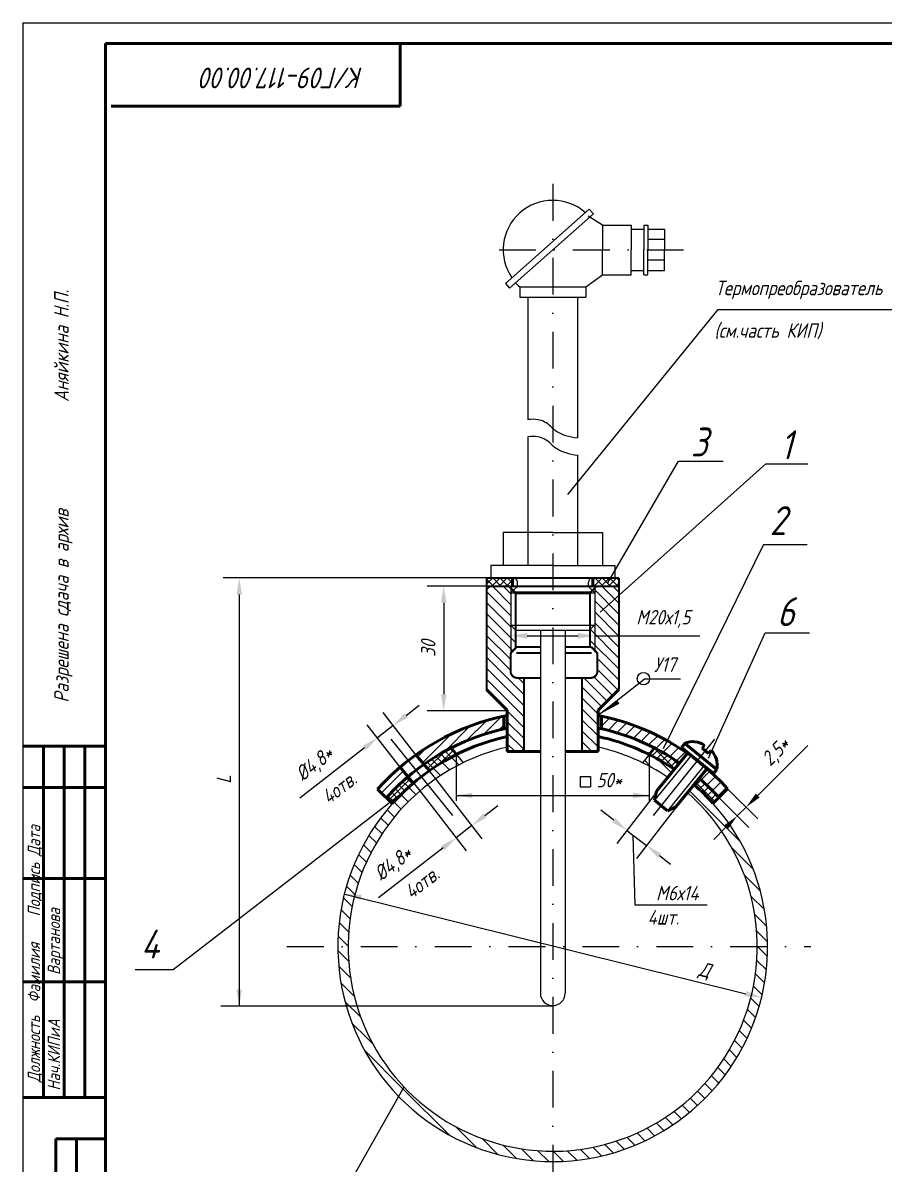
# Model space of a CAD drawing. Header units: inches. Extents: x 2854 to 6563, y -110 to 2015.
# Drawn here: x 5302.1 to 5510.5, y 1022.6 to 1298.7 of the extents above; entities that cross this region are included whole.
import ezdxf

# ---------------------------------------------------------------- set-up
doc = ezdxf.new("R2010")
doc.units = ezdxf.units.IN
doc.header["$LTSCALE"] = 0.7
doc.header["$MEASUREMENT"] = 0
doc.linetypes.add('DASHDOT', pattern=[25.4, 12.7, -6.35, 0, -6.35])
doc.styles.get("Standard").update_dxf_attribs({"font": 'romand.shx', "width": 0.8, "oblique": 15, "height": 3.5})
doc.dimstyles.get("Standard").update_dxf_attribs({"dimtxt": 3.5, "dimasz": 4, "dimexe": 4, "dimexo": 0, "dimgap": 2, "dimtad": 1, "dimdec": 0, "dimdsep": 46, "dimtxsty": 'Standard', "dimcen": 0.09, "dimadec": 0, "dimazin": 0, "dimtfac": 1, "dimtdec": 0, "dimtmove": 0, "dimatfit": 3, "dimfxl": 0, "dimtolj": 1, "dimtzin": 0, "dimlwd": 25, "dimlwe": 25, "dimarcsym": 0})

# ---------------------------------------------------------------- blocks, each defined once
blk = doc.blocks.new('*D114')
at = {"color": 0, "lineweight": 25}
for p, q in [((5401.99977166377, 1115.791370495355), (5413.197903317185, 1101.307033080277)), ((5398.20139721912, 1112.854771058236), (5409.399528872535, 1098.370433643157)), ((5413.915873663849, 1106.918139796541), (5417.080412195313, 1109.364707981342)), ((5410.751335132385, 1104.471571611741), (5406.952960687734, 1101.534972174622)), ((5403.78842215627, 1099.088403989822), (5388.138324135066, 1086.988999439369))]:
    blk.add_line(p, q, dxfattribs=at)
for points in [[(5413.508112299716, 1107.445562885119), (5414.323635027982, 1106.390716707964), (5410.751335132385, 1104.471571611741)], [(5403.380660792136, 1099.615827078399), (5404.196183520403, 1098.560980901244), (5406.952960687734, 1101.534972174622)]]:
    blk.add_solid(points, dxfattribs=at)
at = {"layer": 'DEFPOINTS', "color": 0, "lineweight": 25}
for p in [(5401.99977166377, 1115.791370495355), (5398.20139721912, 1112.854771058236), (5406.952960687734, 1101.534972174622)]:
    blk.add_point(p, dxfattribs=at)
at = {"color": 0, "lineweight": 25, "insert": (5391.883565524618, 1095.045884039732), "char_height": 3.5, "attachment_point": 5, "rotation": 37.708328530627}
blk.add_mtext('\\A1;%%C4,8*', dxfattribs=at)
blk = doc.blocks.new('*D115')
at = {"color": 0, "lineweight": 25}
for p, q in [((5479.947134480914, 1111.765424447726), (5492.049388976318, 1123.867678943138)), ((5472.638189420903, 1113.417515258241), (5479.947134480915, 1106.108570198233)), ((5470.51398463467, 1111.293310472007), (5477.822929694683, 1103.984365411999)), ((5474.994502569936, 1106.812792536744), (5477.118707356169, 1108.936997322979)), ((5472.16607544519, 1103.984365411997), (5469.337648320445, 1101.15593828725))]:
    blk.add_line(p, q, dxfattribs=at)
for points in [[(5479.475729960122, 1112.236828968516), (5480.418539001705, 1111.294019926935), (5477.118707356169, 1108.936997322979)], [(5471.6946709244, 1104.455769932788), (5472.637479965982, 1103.512960891207), (5474.994502569936, 1106.812792536744)]]:
    blk.add_solid(points, dxfattribs=at)
at = {"layer": 'DEFPOINTS', "color": 0, "lineweight": 25}
for p in [(5472.638189420903, 1113.417515258241), (5470.51398463467, 1111.293310472007), (5477.118707356169, 1108.936997322979)]:
    blk.add_point(p, dxfattribs=at)
at = {"color": 0, "lineweight": 25, "insert": (5484.525122601142, 1122.11811794765), "char_height": 3.5, "attachment_point": 5, "rotation": 45.000000000018396}
blk.add_mtext('\\A1;2,5*', dxfattribs=at)
blk = doc.blocks.new('*D144')
at = {"color": 0, "lineweight": 25}
for p, q in [((5414.341240924072, 1162.381617739793), (5399.950619354219, 1162.381617739793)), ((5403.950619354219, 1158.381617739793), (5403.950619354219, 1136.252467213009)), ((5419.341240924073, 1132.252467213009), (5399.950619354219, 1132.252467213009))]:
    blk.add_line(p, q, dxfattribs=at)
for points in [[(5403.283952687552, 1158.381617739793), (5404.617286020886, 1158.381617739793), (5403.950619354219, 1162.381617739793)], [(5403.283952687552, 1136.252467213009), (5404.617286020886, 1136.252467213009), (5403.950619354219, 1132.252467213009)]]:
    blk.add_solid(points, dxfattribs=at)
at = {"layer": 'DEFPOINTS', "color": 0, "lineweight": 25}
for p in [(5414.341240924072, 1162.381617739793), (5403.950619354219, 1132.252467213009), (5419.341240924073, 1132.252467213009)]:
    blk.add_point(p, dxfattribs=at)
at = {"color": 0, "lineweight": 25, "insert": (5400.200619354219, 1147.317042476402), "char_height": 3.5, "attachment_point": 5, "rotation": 90}
blk.add_mtext('\\A1;30', dxfattribs=at)

msp = doc.modelspace()

# ---------------------------------------------------------------- hatches: boundary and pattern name
at = {"lineweight": 25}
h = msp.add_hatch(dxfattribs=at)
h.set_pattern_fill('ANSI37', color=256, scale=10, angle=90, style=0)
h.set_pattern_definition([(135, (-13.89275518001159, -5), (-0.8838834764831844, -0.8838834764831843), []), (225, (-13.89275518001159, -5), (0.8838834764831843, -0.8838834764831844), [])])
h.paths.add_polyline_path([(5420.608169815865, 1164.381617739793), (5415.341240924073, 1164.381617739793), (5414.341240924072, 1164.381617739793), (5414.341240924071, 1162.381617739793), (5420.608169815865, 1162.381617739793)])
h.paths.add_polyline_path([(5446.341240924073, 1164.381617739793), (5440.07431203228, 1164.381617739793), (5440.074312032279, 1162.381617739793), (5440.941240924072, 1162.381617739793), (5446.341240924072, 1162.381617739793)])
h = msp.add_hatch(dxfattribs=at)
h.set_pattern_fill('ANSI31', color=256, scale=15, style=0)
h.set_pattern_definition([(45, (-13.89275518001159, 0), (-1.325825214724776, 1.325825214724777), [])])
h.paths.add_polyline_path([(5442.141240924072, 1130.973207852876), (5442.141240924073, 1127.902957012856, -0.09631567121730822), (5461.026582689723, 1119.642317045563), (5462.918683141386, 1121.980950755184, 0.1002964583545369)])
h.paths.add_polyline_path([(5467.655682296155, 1118.296643911287), (5465.767622131018, 1115.963003990586, -0.03085517048928728), (5470.513984634671, 1111.293310472008), (5472.638189420903, 1113.417515258241, 0.0306146875050525)])
edge = h.paths.add_edge_path()
edge.add_line((5397.234805805469, 1121.608028320689), (5399.387246803351, 1119.455587322806))
edge.add_arc((5430.341240924072, 1075.207985715776), 54.00000000000033, 102.62203335445457, 124.9752205465542, ccw=False)
edge.add_line((5418.541240924072, 1127.902957012856), (5418.541240924072, 1130.973207852876))
edge.add_arc((5430.341240924073, 1075.207985715777), 57.00000000000032, 101.9476297055013, 125.5078612842657)
edge = h.paths.add_edge_path()
edge.add_line((5395.548958730762, 1116.505650296006), (5393.420308930172, 1118.634300096596))
edge.add_arc((5430.341240924073, 1075.207985715776), 57.00000000000035, 130.3710962715822, 138.0169613098166)
edge.add_line((5387.970696985516, 1113.335888967213), (5390.095125499096, 1111.211460453633))
edge.add_arc((5430.341240924074, 1075.207985715778), 54.00000000000033, 130.1133261775906, 138.1847385367223, ccw=False)

# ---------------------------------------------------------------- linework, layer by layer
for p, q in [((5302.105610273795, 1298.686336639132), (5302.105610273795, 878.6863366391317)), ((5302.105610273795, 1298.686336639132), (5896.105610273795, 1298.686336639132)), ((5418.904021987675, 1235.617805647807), (5439.190116090678, 1253.573740293032)), ((5439.190116090678, 1253.573740293032), (5440.233655052001, 1252.494217229595)), ((5419.898210270517, 1234.494600564902), (5440.233655052001, 1252.494217229595)), ((5442.341240924073, 1249.738093913659), (5438.941240924073, 1251.938093913659)), ((5442.341240924073, 1249.738093913659), (5442.341240924073, 1243.738093913659)), ((5442.341240924073, 1249.738093913659), (5449.341240924073, 1249.738093913659)), ((5442.341240924073, 1249.738093913659), (5442.341240924073, 1243.738093913659)), ((5449.341240924073, 1249.738093913659), (5449.341240924073, 1243.738093913659)), ((5449.341240924073, 1248.738093913659), (5452.341240924073, 1248.738093913659)), ((5452.341240924073, 1249.738093913659), (5453.341240924073, 1249.738093913659)), ((5452.341240924073, 1249.738093913659), (5452.341240924073, 1243.738093913659)), ((5453.341240924073, 1249.738093913659), (5453.341240924073, 1243.738093913659)), ((5453.341240924073, 1248.738093913659), (5457.341240924073, 1248.738093913659)), ((5457.341240924073, 1248.738093913659), (5457.341240924073, 1243.738093913659)), ((5457.341240924073, 1246.238093913659), (5453.341240924073, 1246.238093913659)), ((5442.341240924073, 1237.738093913659), (5442.341240924073, 1243.738093913659)), ((5442.341240924073, 1237.738093913659), (5442.341240924073, 1243.738093913659)), ((5442.341240924073, 1237.738093913659), (5442.341240924073, 1243.738093913659)), ((5442.341240924073, 1237.738093913659), (5442.341240924073, 1243.738093913659)), ((5449.341240924073, 1237.738093913659), (5449.341240924073, 1243.738093913659)), ((5449.341240924073, 1237.738093913659), (5449.341240924073, 1243.738093913659)), ((5452.341240924073, 1237.738093913659), (5452.341240924073, 1243.738093913659)), ((5452.341240924073, 1237.738093913659), (5452.341240924073, 1243.738093913659)), ((5453.341240924073, 1237.738093913659), (5453.341240924073, 1243.738093913659)), ((5453.341240924073, 1237.738093913659), (5453.341240924073, 1243.738093913659)), ((5457.341240924073, 1238.738093913659), (5457.341240924073, 1243.738093913659)), ((5457.341240924073, 1238.738093913659), (5457.341240924073, 1243.738093913659)), ((5457.341240924073, 1241.238093913659), (5453.341240924073, 1241.238093913659)), ((5457.341240924073, 1241.238093913659), (5453.341240924073, 1241.238093913659)), ((5438.341240924074, 1234.79382200366), (5442.341240924073, 1237.738093913659)), ((5442.341240924073, 1237.738093913659), (5449.341240924073, 1237.738093913659)), ((5442.341240924073, 1237.738093913659), (5449.341240924073, 1237.738093913659)), ((5449.341240924073, 1238.738093913659), (5452.341240924073, 1238.738093913659)), ((5449.341240924073, 1238.738093913659), (5452.341240924073, 1238.738093913659)), ((5452.341240924073, 1237.738093913659), (5453.341240924073, 1237.738093913659)), ((5452.341240924073, 1237.738093913659), (5453.341240924073, 1237.738093913659)), ((5453.341240924073, 1238.738093913659), (5457.341240924073, 1238.738093913659)), ((5453.341240924073, 1238.738093913659), (5457.341240924073, 1238.738093913659)), ((5418.92654239034, 1235.637739247463), (5419.898210270516, 1234.494600564902)), ((5422.341240924073, 1234.79382200366), (5438.341240924059, 1234.79382200366)), ((5422.341240924073, 1234.79382200366), (5422.341240924073, 1232.29382200366)), ((5438.341240924074, 1234.79382200366), (5438.341240924074, 1232.29382200366)), ((5422.341240924073, 1232.29382200366), (5438.341240924074, 1232.29382200366)), ((5424.341240924074, 1232.29382200366), (5424.341240924073, 1202.687133091204)), ((5436.341240924073, 1232.29382200366), (5436.341240924073, 1198.294119198556)), ((5424.341240924073, 1198.520191202419), (5424.341240924072, 1167.378836309298)), ((5436.341240924073, 1194.12717730977), (5436.341240924073, 1167.378836309298)), ((5430.341240924073, 1175.378836309298), (5418.341240924073, 1175.378836309298)), ((5430.341240924073, 1175.378836309298), (5418.341240924073, 1175.378836309298)), ((5430.341240924073, 1175.378836309298), (5442.341240924073, 1175.378836309298)), ((5430.341240924073, 1167.378836309298), (5415.341240924073, 1167.378836309298)), ((5430.341240924073, 1167.378836309298), (5445.341240924073, 1167.378836309298)), ((5445.341240924073, 1164.381617739793), (5415.341240924073, 1164.381617739793)), ((5421.789152793856, 1162.089809852383), (5421.789152793856, 1163.381617739793)), ((5438.960072150706, 1162.315535121009), (5438.960072150707, 1163.381617739793)), ((5420.177260040628, 1160.807939928212), (5440.482735343593, 1160.807939928212)), ((5420.199746504552, 1162.311155610113), (5420.199746504552, 1159.174829368905)), ((5439.341240924073, 1160.807939928212), (5439.341240924072, 1159.174829368905)), ((5440.482735343594, 1162.311155610113), (5440.482735343594, 1159.174829368905)), ((5420.199746504552, 1159.174829368905), (5420.199746504552, 1147.718640867334)), ((5439.341240924072, 1159.174829368905), (5439.341240924073, 1154.066879758785)), ((5440.482735343594, 1159.174829368905), (5440.482735343595, 1147.718640867335)), ((5420.177260040628, 1152.932902855637), (5440.482735343593, 1152.932902855636)), ((5420.177260040628, 1152.932902855637), (5421.341240924073, 1151.773495342147)), ((5421.341240924073, 1154.063046398345), (5421.341240924073, 1150.403356870227)), ((5421.341240924074, 1151.735704395591), (5439.341240924074, 1151.735704395591)), ((5439.341240924073, 1154.066879758785), (5439.341240924073, 1150.403356870227)), ((5440.453944000157, 1152.932902855637), (5439.341240924073, 1151.828837067032)), ((5420.199746504552, 1147.718640867334), (5420.199746504552, 1146.15285840893)), ((5440.482735343594, 1147.718640867334), (5440.482735343595, 1146.872986422086)), ((5423.341240924073, 1122.377436183308), (5423.341240924074, 1140.218640867336)), ((5437.341240924073, 1127.381617739793), (5437.341240924073, 1140.218640867336)), ((5441.291182804845, 1131.17207014433), (5452.465095887665, 1139.927099668336))]:
    msp.add_line(p, q)
at = {"lineweight": 50}
for p, q in [((5322.105610273795, 1293.686336639132), (5322.105610273795, 883.6863366391317)), ((5322.105610273795, 1293.686336639132), (5891.105610273795, 1293.686336639132)), ((5393.451564570612, 1278.513097162417), (5393.451564570612, 1293.513097162417)), ((5323.451564570612, 1278.513097162417), (5393.451564570612, 1278.513097162417)), ((5420.608169815865, 1164.381617739793), (5420.608169815865, 1162.381617739793)), ((5440.07431203228, 1164.381617739793), (5440.07431203228, 1162.381617739793)), ((5439.341240924075, 1160.781617739796), (5421.341240924071, 1160.781617739796)), ((5419.341240924073, 1132.377436183308), (5414.341240924073, 1137.377436183309)), ((5441.341240924073, 1132.377436183308), (5446.341240924073, 1137.377436183308)), ((5470.06003534655, 1118.088677280394), (5462.285832462489, 1124.378492024679)), ((5302.105610273795, 1123.707324112021), (5322.105610273795, 1123.707324112021)), ((5307.105610273795, 1123.707324112021), (5307.105610273795, 1038.707324112021)), ((5312.105610273795, 1123.707324112021), (5312.105610273795, 1038.707324112021)), ((5317.105610273795, 1123.707324112021), (5317.105610273795, 1038.707324112021)), ((5400.479249831617, 1117.720435325266), (5397.229339740719, 1121.619962544356)), ((5469.242359429792, 1117.078030905467), (5461.468156545732, 1123.367845649752)), ((5468.019622699453, 1121.9262176684), (5466.464782122641, 1123.184180617257)), ((5396.594627234182, 1114.758362587672), (5393.42338205797, 1118.647188259542)), ((5302.105610273795, 1113.707324112021), (5322.105610273795, 1113.707324112021)), ((5391.511610894558, 1109.794975058172), (5387.970696985516, 1113.335888967213)), ((5455.4752194294, 1112.780839240022), (5454.994676768949, 1110.59701718878)), ((5469.083490886451, 1109.862816723787), (5472.638189420903, 1113.417515258241)), ((5458.104357922575, 1108.081091291065), (5454.994676768949, 1110.59701718878)), ((5460.139741159837, 1109.006950393449), (5458.104357922574, 1108.081091291066)), ((5302.105610273795, 1091.707324112021), (5322.105610273795, 1091.707324112021)), ((5302.105610273795, 1066.707324112021), (5322.105610273795, 1066.707324112021)), ((5302.105610273795, 1038.707324112021), (5322.105610273795, 1038.707324112021)), ((5310.105610273795, 1028.707324112021), (5310.105610273795, 883.6863366391317)), ((5310.105610273795, 1028.707324112021), (5322.105610273795, 1028.707324112021)), ((5315.105610273795, 1028.707324112021), (5315.105610273795, 883.6863366391317))]:
    msp.add_line(p, q, dxfattribs=at)
at = {"linetype": 'DASHDOT'}
for p, q in [((5430.341240924074, 1259.701875951219), (5430.341240924072, 1016.439802979561)), ((5417.341240924074, 1243.738093913659), (5465.341240924073, 1243.738093913659))]:
    msp.add_line(p, q, dxfattribs=at)
at = {"lineweight": 25}
for p, q in [((5433.995327166922, 1184.59992898271), (5470.391056143602, 1229.35368971655)), ((5470.391056143602, 1229.35368971655), (5532.407445935547, 1229.35368971655)), ((5441.824290976092, 1156.09162870563), (5481.939534105935, 1192.018355399952)), ((5443.664193847504, 1163.212752699785), (5460.80460702251, 1192.682180588788)), ((5460.80460702251, 1192.682180588788), (5471.569604520522, 1192.682180588788)), ((5481.939534105935, 1192.018355399952), (5492.067636581196, 1192.018355399952)), ((5481.373083532668, 1172.489809272585), (5457.047046239783, 1123.076215613051)), ((5481.373083532668, 1172.489809272585), (5491.873962594731, 1172.489809272585)), ((5414.341240924072, 1164.381617739793), (5350.609392058094, 1164.381617739793)), ((5354.488342648829, 1160.381617739793), (5354.48834264883, 1060.766397833047)), ((5420.199746504551, 1155.258815497577), (5414.341240924072, 1161.117321078055)), ((5420.199746504551, 1157.910465927026), (5415.728594691785, 1162.381617739792)), ((5420.199746504551, 1160.562116356476), (5418.380245121234, 1162.381617739792)), ((5420.199746504552, 1160.807939928212), (5421.789152793856, 1162.381617739793)), ((5440.482735343594, 1160.807939928212), (5438.893329054289, 1162.381617739793)), ((5446.341240924072, 1155.63382537255), (5440.482735343592, 1161.49233095303)), ((5446.341240924073, 1158.285475802), (5442.245098986281, 1162.381617739792)), ((5446.341240924074, 1160.937126231448), (5444.89674941573, 1162.381617739792)), ((5420.199746504551, 1152.607165068127), (5414.341240924071, 1158.465670648607)), ((5446.341240924072, 1152.982174943101), (5440.482735343594, 1158.84068052358)), ((5421.341240924073, 1148.814020219155), (5414.341240924071, 1155.814020219157)), ((5446.270283300505, 1150.401482137218), (5440.482735343594, 1156.18903009413)), ((5440.482735343595, 1154.903829282233), (5440.482735343595, 1146.401482137218)), ((5420.711025372394, 1146.792585341385), (5414.341240924072, 1153.162369789707)), ((5446.341240924072, 1145.027223654753), (5439.440820708833, 1151.927643869991)), ((5443.618632871056, 1150.401482137218), (5440.482735343594, 1153.53737966468)), ((5420.137080898344, 1144.714879385985), (5414.341240924072, 1150.510719360257)), ((5424.177260040628, 1150.401482137218), (5436.482735343595, 1150.401482137218)), ((5446.341240924072, 1142.375573225304), (5439.341240924072, 1149.375573225303)), ((5440.966982441606, 1150.401482137218), (5440.482735343595, 1150.88572923523)), ((5440.482735343595, 1150.401482137218), (5465.953890850437, 1150.401482137218)), ((5446.341240924072, 1147.678874084202), (5443.618632871056, 1150.401482137218)), ((5446.341240924072, 1150.330524513653), (5446.270283300505, 1150.401482137218)), ((5468.042701832786, 1120.830222550081), (5481.749406466755, 1151.098041381822)), ((5481.749406466755, 1151.098041381822), (5492.462873367473, 1151.098041381822)), ((5420.137080898344, 1142.063228956536), (5414.341240924072, 1147.859068930807)), ((5423.341240924074, 1136.207418501356), (5414.341240924072, 1145.207418501358)), ((5446.341240924072, 1139.723922795854), (5441.137080898344, 1144.928082821581)), ((5423.341240924074, 1133.555768071907), (5414.341240924072, 1142.555768071908)), ((5444.862833800896, 1135.89902906013), (5440.331862442728, 1140.430000418297)), ((5446.18865901562, 1137.224854274856), (5441.137080898344, 1142.276432392132)), ((5423.341240924074, 1130.904117642458), (5414.341240924072, 1139.904117642459)), ((5423.341240924074, 1138.859068930805), (5421.981668987544, 1140.218640867336)), ((5442.211183371446, 1133.247378630681), (5437.405240924074, 1138.053321078053)), ((5443.53700858617, 1134.573203845406), (5437.891571564242, 1140.218640867335)), ((5461.245521878138, 1139.927099668336), (5452.465095887665, 1139.927099668336)), ((5441.341240924072, 1131.465670648606), (5437.405240924074, 1135.401670648604)), ((5394.875893926636, 1131.147155237899), (5398.03083803098, 1133.606083398392)), ((5423.341240924074, 1128.252467213008), (5419.341240924072, 1132.25246721301)), ((5441.341240924072, 1128.814020219156), (5437.405240924074, 1132.750020219155)), ((5397.237615318503, 1121.610032780172), (5389.262021661799, 1131.84317118175)), ((5423.341240924074, 1125.600816783558), (5419.341240924072, 1129.60081678356)), ((5441.341240924072, 1126.162369789707), (5437.405240924072, 1130.098369789706)), ((5393.428331155563, 1118.641119293978), (5385.452737498858, 1128.874257695555)), ((5391.720949822292, 1128.688227077406), (5387.911665659351, 1125.719313591211)), ((5418.541240924071, 1127.749166354111), (5418.415716151038, 1127.874691127144)), ((5423.260644025205, 1123.029763252977), (5419.341240924072, 1126.94916635411)), ((5441.341240924072, 1123.510719360257), (5437.405240924072, 1127.446719360257)), ((5421.261320665424, 1122.377436183308), (5419.341240924072, 1124.297515924661)), ((5439.822873671572, 1122.377436183307), (5437.405240924072, 1124.795068930808)), ((5384.756721555008, 1123.260385430718), (5369.154072387215, 1111.099855117628)), ((5404.288617966288, 1122.507677438022), (5400.311887327212, 1118.530946798946)), ((5403.540206311402, 1119.769230578218), (5402.084521562056, 1121.224915327564)), ((5406.21414489604, 1122.665437414807), (5402.969960569501, 1119.421253088268)), ((5404.655765120568, 1120.421438722018), (5403.190943312751, 1121.886260529834)), ((5405.795039350047, 1121.049931445505), (5404.320014019078, 1122.524956776474)), ((5406.958549413688, 1121.654188334831), (5405.472191352215, 1123.140546396305)), ((5407.64623039988, 1119.198740395673), (5405.795039350047, 1121.049931445505)), ((5406.958549413688, 1121.65418833483), (5406.958549413688, 1110.435116439354)), ((5453.671499806105, 1121.680547733567), (5453.671499806105, 1110.49110548914)), ((5455.849589457252, 1122.803407292961), (5454.369634789307, 1121.323452625017)), ((5459.882267490882, 1118.227944940695), (5454.716867788218, 1123.393344643358)), ((5456.988943800905, 1122.174994683648), (5455.519689836563, 1120.705740719306)), ((5458.105451091831, 1121.523735021607), (5456.645804390328, 1120.064088320103)), ((5460.672861397905, 1119.205117986639), (5458.741535550195, 1121.136443834348)), ((5399.654578742783, 1119.641405167484), (5399.42800385073, 1119.41483027543)), ((5401.378454068788, 1118.395448914898), (5399.93805370012, 1119.835849283566)), ((5402.447903654182, 1119.093766282472), (5401.000343785005, 1120.541326151648)), ((5403.182021709023, 1116.591881274664), (5401.378454068789, 1118.395448914898)), ((5405.364755361605, 1117.944681528016), (5403.540206311402, 1119.769230578218)), ((5454.263077963009, 1118.543833609669), (5452.53324513703, 1120.273666435646)), ((5459.09167358386, 1117.250771894751), (5455.783954542721, 1120.558490935889)), ((5459.19953936542, 1120.85005634223), (5457.748464426728, 1119.398981403538)), ((5460.271586251216, 1120.15433627506), (5458.828097617592, 1118.710847641436)), ((5395.816130818206, 1115.802957242907), (5390.659879764014, 1110.646706188715)), ((5396.36335346476, 1114.571714754096), (5394.945473397732, 1115.989594821123)), ((5436.944408678898, 1116.388015204235), (5439.444408678899, 1116.388015204235)), ((5436.944408678899, 1116.388015204235), (5436.944408678898, 1113.888015204235)), ((5439.444408678899, 1116.388015204235), (5439.444408678899, 1113.888015204235)), ((5458.187254576907, 1116.132911172597), (5445.844139590394, 1100.167099201473)), ((5466.256603308531, 1115.532751614578), (5464.839935333496, 1114.116083639542)), ((5470.433210250087, 1111.212536087423), (5465.7296615616, 1115.91608477591)), ((5393.612981823479, 1112.018785536477), (5392.198767403288, 1113.432999956668)), ((5394.508482818025, 1112.891051494898), (5393.093837990349, 1114.305696322574)), ((5395.425254288834, 1113.742046977054), (5394.009389626572, 1115.157911639317)), ((5397.195273101917, 1111.972028163971), (5395.425254288834, 1113.742046977054)), ((5396.606724725229, 1114.825784196963), (5396.284145013356, 1114.50320448509)), ((5436.944408678898, 1113.888015204235), (5439.444408678899, 1113.888015204235)), ((5475.691746144185, 1100.650699334426), (5463.357879840531, 1112.984565638079)), ((5469.549326773604, 1110.32865261094), (5464.939067654577, 1114.938911729967)), ((5467.181337714561, 1114.689719067639), (5465.766244706165, 1113.274626059244)), ((5468.085572311247, 1113.82618671136), (5466.671262588645, 1112.411876988758)), ((5468.969339878714, 1112.942187325861), (5467.555025697442, 1111.527873144588)), ((5393.637175426833, 1112.204855220829), (5338.509544616751, 1069.599754038232)), ((5391.885747482422, 1110.210485971603), (5390.470030286948, 1111.626203167076)), ((5392.738731138365, 1111.125269268625), (5391.324159859339, 1112.53984054765)), ((5393.655565142932, 1108.440668311092), (5391.885747482422, 1110.210485971602)), ((5395.380749946196, 1110.25101741376), (5393.612981823479, 1112.018785536477)), ((5406.958549413688, 1111.770432453022), (5453.671499806104, 1111.770432453022)), ((5462.935278043239, 1112.462230363528), (5450.592163056726, 1096.496418392405)), ((5469.832640230463, 1112.037720724643), (5468.41753382368, 1110.62261431786)), ((5392.020046386905, 1106.540653161185), (5390.243833766312, 1108.316865781778)), ((5445.12608689843, 1105.778195380614), (5441.961512462878, 1108.224717124202)), ((5390.475221709628, 1104.549943932529), (5388.688125871051, 1106.337039771108)), ((5387.665544036175, 1100.288553794117), (5385.842095874401, 1102.112001955891)), ((5389.022860127559, 1102.466771608666), (5387.220143304678, 1104.269488431547)), ((5448.290661333982, 1103.331673637025), (5453.038684800315, 1099.660992827957)), ((5449.746300066672, 1102.08852956014), (5450.209930693462, 1085.290161868697)), ((5386.406780520141, 1098.011783404218), (5384.556969018648, 1099.861594905713)), ((5478.839547213003, 1093.967364359675), (5473.677088817963, 1099.129822754715)), ((5385.251163417191, 1095.631866601236), (5383.368646571151, 1097.514383447277)), ((5456.203259235866, 1097.214471084368), (5458.825609289283, 1095.187141168248)), ((5384.204605046663, 1093.142891065831), (5382.282083612419, 1095.065412500075)), ((5383.274667884789, 1090.537294321772), (5381.303549155296, 1092.508413051265)), ((5480.556385935221, 1088.714991731525), (5476.693585088895, 1092.57779257785)), ((5380.033622442896, 1087.895300535779), (5477.091183118771, 1063.815642821244)), ((5382.471045692271, 1087.805382608358), (5380.440969942012, 1089.835458358617)), ((5381.806277746018, 1084.934616648678), (5379.704426225248, 1087.036468169449)), ((5450.209930693462, 1085.290161868697), (5467.7122401653, 1085.290161868697)), ((5481.562558853249, 1084.173284907564), (5478.309609760917, 1087.426233999896)), ((5381.296843841114, 1081.90851664765), (5379.106885294039, 1084.098475194724)), ((5482.111690137312, 1080.088619717568), (5479.228608633393, 1082.971701221487)), ((5380.964915494389, 1078.704911088442), (5378.665323980283, 1081.004502602548)), ((5380.841313892022, 1075.292978784875), (5378.402522128563, 1077.731770548334)), ((5482.329009786215, 1076.335766162733), (5479.698349020592, 1078.966426928355)), ((5380.970876762515, 1071.62788200845), (5378.350090621281, 1074.248668149683)), ((5479.921256327238, 1075.207985715777), (5479.841176147916, 1075.288065895098)), ((5482.287380864165, 1072.841861178849), (5479.921256327238, 1075.207985715777)), ((5482.033613010246, 1069.560095126836), (5479.728258002344, 1071.865450134737)), ((5338.509544616751, 1069.599754038232), (5329.28747356098, 1069.599754038232)), ((5381.423184997466, 1067.640039867566), (5378.553964705411, 1070.509260159621)), ((5481.599836831027, 1066.458337400123), (5479.405287597961, 1068.652886633189)), ((5382.317177615319, 1063.21051334378), (5379.085383918644, 1066.442307040456)), ((5481.009164170664, 1063.513476154553), (5478.903594903619, 1065.619045421598)), ((5430.341240924074, 1060.766397833047), (5350.056186006324, 1060.766397833047)), ((5383.891314704271, 1058.100842348895), (5380.066092213898, 1061.926064839269)), ((5480.278796072434, 1060.708310346849), (5478.245676820723, 1062.74142959856)), ((5479.421858195763, 1058.029714317588), (5477.4482332521, 1060.00333926125)), ((5385.344729121391, 1053.111894025843), (5381.74018447549, 1056.716438671743)), ((5477.366877173273, 1053.013627528213), (5475.482663481896, 1054.897841219589)), ((5478.448546959284, 1055.467491648135), (5476.523959317645, 1057.392079289774)), ((5386.806413803833, 1051.650209343401), (5385.344729121391, 1053.111894025843)), ((5476.1831866538, 1050.661784141752), (5474.331995603969, 1052.512975191584)), ((5394.094424560947, 1040.826664680354), (5384.784294118379, 1050.136795122923)), ((5474.902485786513, 1048.406951103107), (5473.077936736311, 1050.231500153309)), ((5473.528704123193, 1046.245198860493), (5471.725136482959, 1048.048766500727)), ((5470.513215243534, 1042.189619928287), (5468.736595867002, 1043.966239304821)), ((5472.064865985663, 1044.173503092092), (5470.277148608758, 1045.961220468997)), ((5378.994007691061, 1014.163033807037), (5394.356005765738, 1041.288552901589)), ((5468.87530218535, 1040.291999080539), (5467.105283372267, 1042.062017893622)), ((5405.270050331215, 1029.651038910085), (5394.094424560947, 1040.826664680354)), ((5465.343741179899, 1036.752492274125), (5463.573923519388, 1038.522309934636)), ((5467.152040744773, 1038.479726615184), (5465.384272622056, 1040.247494737901)), ((5463.450120990074, 1035.110578558017), (5461.673908369481, 1036.88679117861)), ((5459.402743639842, 1032.086888096384), (5457.600026816961, 1033.889604919264)), ((5461.470294979403, 1033.554870662755), (5459.683199140824, 1035.341966501334)), ((5411.849693880039, 1026.606929267195), (5406.783464551698, 1031.673158595536)), ((5452.647638655571, 1028.235391362855), (5450.765121809531, 1030.117908208896)), ((5454.994850114008, 1029.423713810352), (5453.145038612514, 1031.273525311846)), ((5457.245257164186, 1030.708840666106), (5455.421809002413, 1032.532288827879)), ((5417.059320047564, 1024.932837005603), (5413.234097557191, 1028.758059495976)), ((5421.575562248751, 1023.952128710348), (5418.343768552077, 1027.183922407023)), ((5444.968713566911, 1025.307714733718), (5442.938637816653, 1027.337790483976)), ((5447.641668259561, 1026.170293947001), (5445.670549530067, 1028.141412676494)), ((5450.19866770837, 1027.148828404124), (5448.276146274125, 1029.071349838368)), ((5425.642515367916, 1023.420709497116), (5422.773295075861, 1026.289929789171)), ((5429.381923357978, 1023.216835412987), (5426.761137216745, 1025.83762155422)), ((5432.86502575663, 1023.269266920268), (5430.42623399317, 1025.708058683728)), ((5436.137757810842, 1023.532068771989), (5433.838166296737, 1025.831660286094)), ((5439.231730403019, 1023.973630085744), (5437.041771855946, 1026.163588632818)), ((5442.169723377744, 1024.571171016952), (5440.067871856973, 1026.673022537723))]:
    msp.add_line(p, q, dxfattribs=at)
at = {"linetype": 'Continuous'}
for p, q in [((5418.341240924073, 1175.378836309298), (5418.341240924073, 1167.378836309298)), ((5442.341240924073, 1175.378836309298), (5442.341240924073, 1167.378836309298)), ((5415.341240924073, 1167.378836309298), (5415.341240924073, 1164.378836309298)), ((5445.341240924073, 1167.378836309298), (5445.341240924073, 1164.378836309298)), ((5427.341240924072, 1151.735704395591), (5427.341240924073, 1147.718640867335)), ((5433.341240924072, 1151.735704395591), (5433.341240924073, 1147.718640867335)), ((5427.341240924073, 1147.718640867334), (5427.341240924075, 1063.938205636013)), ((5433.341240924073, 1147.718640867334), (5433.341240924073, 1063.938205636013)), ((5391.168925127042, 1125.362590130616), (5406.073921037136, 1106.940034474831)), ((5469.513556721104, 1125.362590130616), (5454.60856081101, 1106.940034474831)), ((5397.272177722644, 1121.634670488437), (5401.99977166377, 1115.791370495355)), ((5407.01098204204, 1121.680547733567), (5408.622427392736, 1119.688803365535)), ((5463.800417410949, 1121.480901226468), (5454.994676768949, 1110.597017188781)), ((5393.482607389482, 1118.687189180913), (5398.20139721912, 1112.854771058236)), ((5466.910098564575, 1118.964975328753), (5458.104357922574, 1108.081091291066))]:
    msp.add_line(p, q, dxfattribs=at)
at = {"color": 0}
for p, q in [((5414.341240924073, 1161.479410571201), (5415.243448092664, 1162.381617739793)), ((5439.637080898345, 1140.145055172367), (5439.721308129205, 1140.229282403228)), ((5423.341240924073, 1128.903797008466), (5423.359240924073, 1128.921797008466)), ((5422.608316955536, 1122.377436183309), (5423.341240924073, 1123.110360151845))]:
    msp.add_line(p, q, dxfattribs=at)
at = {"linetype": 'Continuous', "lineweight": 50}
for p, q in [((5419.341240924073, 1132.377436183307), (5419.341240924073, 1122.377436183309)), ((5441.341240924073, 1132.377436183308), (5441.341240924073, 1122.377436183307)), ((5418.541240924072, 1130.973207852876), (5418.541240924072, 1127.902957012856)), ((5442.141240924072, 1130.973207852876), (5442.141240924073, 1127.902957012856)), ((5462.28583246249, 1124.378492024679), (5461.468156545732, 1123.367845649752)), ((5467.080935497056, 1123.945745390647), (5466.464782122641, 1123.184180617257)), ((5405.724514675157, 1123.27061973417), (5407.010982042039, 1121.680547733567)), ((5454.957967172988, 1123.270619734169), (5453.671499806105, 1121.680547733567)), ((5463.022997122543, 1122.109882700896), (5455.4752194294, 1112.780839240021)), ((5468.635776073868, 1122.68778244179), (5468.019622699453, 1121.9262176684)), ((5467.687518852981, 1118.335993854324), (5460.139741159835, 1109.006950393449)), ((5470.06003534655, 1118.088677280394), (5469.242359429793, 1117.078030905466))]:
    msp.add_line(p, q, dxfattribs=at)
at = {"color": 0, "linetype": 'ByBlock', "lineweight": 50}
for p, q in [((5427.341240924073, 1122.377436183308), (5419.341240924073, 1122.377436183309)), ((5441.341240924073, 1122.377436183308), (5433.341240924072, 1122.377436183308))]:
    msp.add_line(p, q, dxfattribs=at)
at = {"linetype": 'Continuous', "lineweight": 25}
msp.add_line((5453.671499806105, 1121.680547733567), (5452.06005445541, 1119.688803365535), dxfattribs=at)
at = {"linetype": 'DASHDOT', "lineweight": 25}
msp.add_line((5366.02126779849, 1075.207985715777), (5492.812002905153, 1075.207985715777), dxfattribs=at)
for points, const_width in [([(5440.941240924072, 1164.381617739793), (5414.341240924073, 1164.381617739793)], 0.4999999999999999), ([(5414.341240924072, 1164.381617739793), (5414.341240924072, 1159.174829368905)], 0.4999999999999999), ([(5440.941240924072, 1162.381617739793), (5414.341240924073, 1162.381617739793)], 0.4999999999999999), ([(5421.341240924071, 1160.781617739794), (5419.741240924073, 1162.381617739793)], 0.4999999999999999), ([(5430.341240924073, 1162.381617739793), (5423.094778794393, 1162.381617739793)], 0.4999999999999999), ([(5430.341240924073, 1162.381617739793), (5440.941240924072, 1162.381617739792)], 0.4999999999999999), ([(5439.341240924075, 1160.781617739796), (5440.941240924073, 1162.381617739793)], 0.4999999999999999), ([(5439.431778794393, 1164.381617739793), (5446.341240924073, 1164.381617739793)], 0.4999999999999999), ([(5439.431778794393, 1162.381617739793), (5446.341240924073, 1162.381617739793)], 0.4999999999999999), ([(5446.341240924073, 1164.381617739793), (5446.341240924073, 1159.174829368905)], 0.4999999999999999), ([(5421.341240924071, 1160.781617739796), (5421.341240924072, 1159.174829368905)], 0.4999999999999999), ([(5439.341240924075, 1160.781617739796), (5439.341240924075, 1159.174829368905)], 0.4999999999999999), ([(5414.341240924072, 1159.174829368905), (5414.341240924073, 1147.718640867335)], 0.4999999999999999), ([(5421.341240924073, 1159.174829368905), (5421.341240924073, 1147.718640867335)], 0.4999999999999999), ([(5439.341240924075, 1159.174829368905), (5439.341240924072, 1147.718640867335)], 0.4999999999999999), ([(5446.341240924073, 1159.174829368905), (5446.341240924073, 1147.718640867335)], 0.4999999999999999), ([(5414.341240924073, 1147.718640867334), (5414.341240924073, 1137.377436183308)], 0.4999999999999999), ([(5414.341240924073, 1148.134580997945), (5414.341240924073, 1137.377436183308)], 0.2499999999999999), ([(5420.137080898345, 1145.804427304962), (5420.137080898345, 1141.818640867335)], 0.4999999999999999), ([(5420.429974117158, 1146.511534086149), (5421.637080898345, 1147.718640867336)], 0.4999999999999999), ([(5427.341240924074, 1147.718640867335), (5421.341240924073, 1147.718640867335)], 0.4999999999999999), ([(5427.341240924074, 1147.718640867334), (5421.341240924073, 1147.718640867334)], 0.4999999999999999), ([(5427.341240924073, 1146.218640867336), (5421.537080898344, 1146.218640867336)], 0.4999999999999999), ([(5439.637080898345, 1147.718640867335), (5433.341240924073, 1147.718640867335)], 0.4999999999999999), ([(5439.34124092407, 1147.718640867334), (5433.341240924073, 1147.718640867334)], 0.4999999999999999), ([(5433.341240924073, 1146.218640867336), (5439.737080898344, 1146.218640867336)], 0.4999999999999999), ([(5440.844187679531, 1146.511534086149), (5439.637080898345, 1147.718640867335)], 0.4999999999999999), ([(5441.137080898345, 1145.804427304962), (5441.137080898345, 1141.818640867335)], 0.4999999999999999), ([(5446.341240924073, 1147.718640867334), (5446.341240924073, 1137.377436183308)], 0.4999999999999999), ([(5446.341240924073, 1147.876056327218), (5446.341240924073, 1137.377436183309)], 0.2499999999999999), ([(5427.341240924074, 1140.218640867336), (5421.737080898344, 1140.218640867336)], 0.4999999999999999), ([(5427.341240924074, 1140.218640867336), (5421.737080898344, 1140.218640867336)], 0.4999999999999999), ([(5423.359240924073, 1122.377436183308), (5423.359240924073, 1140.218640867336)], 0.4999999999999999), ([(5433.341240924072, 1140.218640867335), (5439.537080898344, 1140.218640867336)], 0.4999999999999999), ([(5433.341240924072, 1140.218640867335), (5439.537080898344, 1140.218640867336)], 0.4999999999999999), ([(5437.405240924073, 1122.377436183308), (5437.405240924075, 1140.218640867336)], 0.4999999999999999)]:
    msp.add_lwpolyline(points, dxfattribs=dict(const_width=const_width))
at = {"const_width": 0.4999999999999999}
for points in [[(5420.429974117158, 1146.511534086149, 0.198912367379658), (5420.137080898345, 1145.804427304962, 0.198912367379658)], [(5440.844187679531, 1146.511534086149, -0.198912367379658), (5441.137080898345, 1145.804427304962, -0.198912367379658)], [(5420.137080898345, 1141.818640867335, 0.4142135623730981), (5421.737080898344, 1140.218640867336, 0.4142135623730981)], [(5441.137080898345, 1141.818640867335, -0.4142135623730981), (5439.537080898344, 1140.218640867336, -0.4142135623730981)]]:
    msp.add_lwpolyline(points, format="xyb", dxfattribs=at)
msp.add_lwpolyline([(5441.291182804846, 1131.172070144331, 0, 1, 0), (5446.221546505609, 1134.412674066165, 1, 1, 0)], format="xyseb")
msp.add_circle((5452.290133267351, 1140.039346460733), 1.499999999999773)
for centre, radius, start, end in [((5430.341240924073, 1243.738093913659), 12.0000000000004, 48.69392601042039, 214.3324144475045), ((5430.341240924071, 1243.738093913657), 11.99999999999719, 221.5131702289631, 228.1896851042211), ((5425.495819754035, 1195.526341630895), 7.25327419946554, 80.11305208079928, 99.15932485226182), ((5425.77281757092, 1197.115605037689), 5.640051968422544, 44.86605917684109, 80.1130520808059), ((5436.081903631161, 1207.376604150115), 8.905234490863847, 224.8660591768363, 252.7507380633263), ((5425.495819754035, 1191.359399742109), 7.25327419946554, 80.11305208079928, 99.15932485226182), ((5425.77281757092, 1192.948663148903), 5.640051968422544, 44.86605917684109, 80.1130520808059), ((5437.648328333337, 1212.421545588136), 14.18776423149482, 252.7507380633314, 264.7139706564907), ((5436.081903631161, 1203.209662261329), 8.905234490863847, 224.8660591768363, 252.7507380633263), ((5437.648328333337, 1208.254603699351), 14.18776423149482, 252.7507380633314, 264.7139706564907), ((5420.789152793856, 1163.381617739793), 1, 0, 90), ((5439.960072150707, 1163.381617739793), 1, 90, 180), ((5430.341240924073, 1063.938205636013), 3, 180, 0)]:
    msp.add_arc(centre, radius, start, end)
at = {"lineweight": 50}
for centre, radius, start, end in [((5430.341240924073, 1075.207985715777), 57, 101.1268883361886, 138.016961309817), ((5430.341240924073, 1075.207985715777), 57, 42.0935141605139, 78.87311166381143), ((5430.341240924073, 1075.207985715777), 54, 101.7536256168724, 138.1847385367213), ((5430.341240924073, 1075.207985715777), 54, 55.3719211655182, 78.24637438312887), ((5430.341240924073, 1075.207985715777), 52, 102.2125252689004, 138.1847385367213), ((5430.341240924073, 1075.207985715777), 52, 55.53945149274471, 77.78747473109946), ((5464.299587736497, 1119.790735807646), 4.999999999999999, 56.20179703294871, 113.6378750179524), ((5465.152965290171, 1119.10030017076), 4.999999999999999, 348.4120900232394, 45.84816800829401), ((5430.341240924073, 1075.207985715777), 54, 41.93189228935578, 49.00113363557209), ((5430.341240924073, 1075.207985715777), 52, 41.81526146328007, 48.92325900969963)]:
    msp.add_arc(centre, radius, start, end, dxfattribs=at)
at = {"lineweight": 25}
for radius, start, end in [(52, 102.2125252689004, 48.92325900969963), (52, 55.53945149274471, 77.78747473109946), (49.5, 102.8395884069052, 48.81706004963205), (49.5, 55.76796456896489, 77.16041159309476)]:
    msp.add_arc((5430.341240924073, 1075.207985715777), radius, start, end, dxfattribs=at)
for points in [[(5353.821675982162, 1160.381617739793), (5355.155009315496, 1160.381617739793), (5354.488342648829, 1164.381617739793)], [(5424.177260040628, 1151.068148803885), (5424.177260040628, 1149.734815470552), (5420.177260040628, 1150.401482137218)], [(5436.482735343595, 1151.068148803885), (5436.482735343595, 1149.734815470552), (5440.482735343595, 1150.401482137218)], [(5394.466072566554, 1131.672979255289), (5395.285715286718, 1130.621331220508), (5391.720949822292, 1128.688227077406)], [(5384.346900194925, 1123.786209448109), (5385.16654291509, 1122.734561413328), (5387.911665659351, 1125.719313591211)], [(5410.910024149933, 1112.437099119689), (5410.910024149933, 1111.103765786356), (5406.910024149933, 1111.770432453022)], [(5449.7566559467, 1112.437099119689), (5449.7566559467, 1111.103765786356), (5453.7566559467, 1111.770432453022)], [(5445.533840522362, 1106.305624453206), (5444.718333274499, 1105.250766308022), (5448.290661333982, 1103.331673637025)], [(5456.611012859798, 1097.741900156961), (5455.795505611935, 1096.687042011776), (5453.038684800315, 1099.660992827957)], [(5384.136059854276, 1087.755895733004), (5383.859803911479, 1086.451495322146), (5380.084730650304, 1087.932463355969)], [(5353.821675982162, 1064.766397833047), (5355.155009315496, 1064.766397833047), (5354.488342648829, 1060.766397833047)], [(5477.251714170201, 1064.46269322575), (5476.930652067341, 1063.168592416739), (5480.973485545806, 1062.852456512663)]]:
    msp.add_solid(points, dxfattribs=at)
at = {"layer": 'DEFPOINTS', "color": 0, "linetype": 'ByBlock'}
for p in [(5430.341240924073, 1255.738093913659), (5420.086277237876, 1165.336980605454), (5414.341240924073, 1162.381617739793), (5414.341240924073, 1162.381617739793), (5414.341240924073, 1162.377436183308), (5437.589885519608, 1162.152617739792), (5440.855778794393, 1156.640617739793), (5419.870778794393, 1150.395617739793), (5419.870778794393, 1149.222465002742), (5420.166618768665, 1147.989640867335), (5420.166618768665, 1147.989640867335), (5422.13663058873, 1145.989640867335), (5441.166618768665, 1147.989640867335), (5421.737080898344, 1140.218640867336), (5421.737080898344, 1140.218640867336), (5439.537080898344, 1140.218640867336), (5423.359240924073, 1134.106617739792)]:
    msp.add_point(p, dxfattribs=at)

# ---------------------------------------------------------------- texts
at = {"lineweight": 35, "insert": (5384.535066679497, 1282.854986508932), "char_height": 5, "width": 116.2188114397632, "attachment_point": 1, "rotation": 180}
msp.add_mtext('К/Г09-117.00.00 ', dxfattribs=at)
at = {"lineweight": 25, "attachment_point": 1}
for s, insert, char_height, width in [('Термопреобразователь', (5469.672705155488, 1236.294113962258), 3.5, 79.01703541014285), ('(см.часть КИП)', (5469.433271214475, 1226.003137868391), 3.5, 70.15753710698846), ('3', (5463.72911316789, 1200.77940606043), 7, 31.69392281631372), ('1', (5485.378477731058, 1200.089010864272), 7, 31.69392281631372), ('2', (5482.834395737711, 1181.761702952968), 7, 31.69392281631372), ('6', (5484.605156899452, 1159.731027125497), 7, 31.69392281631372), ('У17', (5454.817423836892, 1145.16757115192), 3.5, 15.41418452334619), ('4шт.', (5453.295814852625, 1084.039259199722), 3.5, 17.93661435558533), ('4', (5330.661864070302, 1079.322802665203), 7, 31.69392281631372)]:
    msp.add_mtext(s, dxfattribs=dict(at, insert=insert, char_height=char_height, width=width))
at = {"lineweight": 25, "attachment_point": 1, "rotation": 90}
for s, insert, char_height, width in [('Разрешена сдача в архив              Аняйкина Н.П.', (5309.69623692084, 1134.223196618811), 3.5, 273.9552488966146), ('Должность  Фамилия    Подпись Дата', (5303.303859540879, 1042.357189310356), 3, 85.2134445694287), ('Вартанова', (5308.129749643852, 1068.34882231055), 3, 62.23826053847733), ('Нач.КИПиА', (5308.129896815982, 1040.38031971271), 3, 66.64750203672884)]:
    msp.add_mtext(s, dxfattribs=dict(at, insert=insert, char_height=char_height, width=width))
at = {"lineweight": 25, "char_height": 3.5, "attachment_point": 5}
for s, insert in [('\\A1;М20х1,5', (5457.075281091821, 1154.484815470552)), ('50*', (5443.985083933443, 1115.48755049491)), ('\\A1;М6х14', (5460.470148443642, 1088.16001463566))]:
    msp.add_mtext(s, dxfattribs=dict(at, insert=insert))
for s, insert, rotation in [('\\A1;%%C4,8*', (5372.867769088436, 1119.171328300444), 37.93245242806822), ('\\A1;L', (5350.738342648829, 1115.659911687904), 90), ('4отв.', (5378.621488373901, 1113.615442178335), 37.93245242806822), ('4отв.', (5398.629183641489, 1090.63740707324), 37.93245242806822), ('Д', (5467.073738192587, 1069.258357997686), 346.0664402526004)]:
    msp.add_mtext(s, dxfattribs=dict(at, insert=insert, rotation=rotation))

# ---------------------------------------------------------------- dimensions: what is measured, and where the dimension line sits
at = {"lineweight": 25}
dim = msp.add_linear_dim(base=(5403.950619354219, 1132.252467213009), p1=(5414.341240924072, 1162.381617739793), p2=(5419.341240924073, 1132.252467213009), angle=90, dimstyle='Standard', dxfattribs=at)
dim.commit()
dim.dimension.update_dxf_attribs({"geometry": '*D144', "text_midpoint": (5400.200619354219, 1147.317042476402)})
for p1, p2, distance, text, picture, middle in [((5470.513984634671, 1111.293310472007), (5472.638189420903, 1113.417515258241), -6.336409230506332, '2,5*', '*D115', (5484.525122601142, 1122.11811794765)), ((5401.99977166377, 1115.791370495355), (5398.201397219119, 1112.854771058236), 14.308309121299772, '%%C4,8*', '*D114', (5391.883565524618, 1095.045884039732))]:
    dim = msp.add_aligned_dim(p1=p1, p2=p2, distance=distance, text=text, dimstyle='Standard', dxfattribs=at)
    dim.commit()
    dim.dimension.update_dxf_attribs({"geometry": picture, "text_midpoint": middle})

doc.saveas('drawing.dxf')
